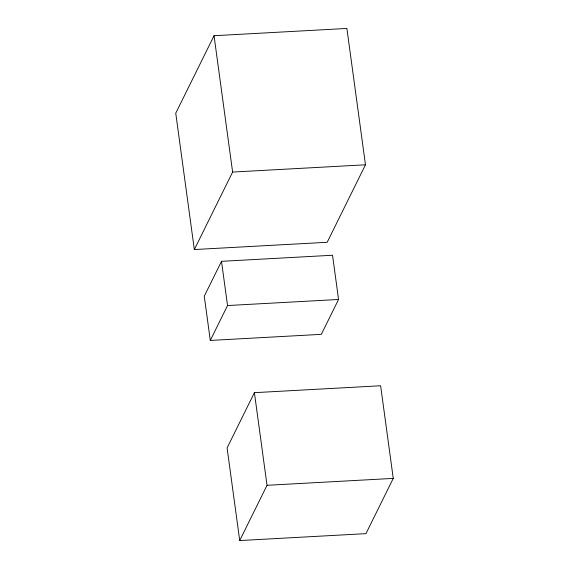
<?xml version="1.0" encoding="UTF-8"?>
<svg xmlns="http://www.w3.org/2000/svg" width="569" height="569" viewBox="0 0 569 569"><rect width="100%" height="100%" fill="white"/><g stroke="black" fill="none" stroke-linecap="round" stroke-linejoin="round"><path stroke-width="0.85" d="M214.044 35.719L175.75 113.203L194.335 249.549L327.182 242.28L365.476 164.797L346.891 28.45L214.044 35.719L232.621 172.066L194.335 249.549M221.505 261.327L204.264 296.207L210.295 340.426L321.321 334.352L338.562 299.472L332.538 255.246L221.505 261.327L227.536 305.546L210.295 340.426M254.4 392.667L227.095 447.917L239.72 540.55L365.945 533.644L393.25 478.394L380.625 385.761L254.4 392.667L267.025 485.3L239.72 540.55M232.621 172.066L365.476 164.797M227.536 305.546L338.562 299.472M267.025 485.3L393.25 478.394"/></g></svg>
